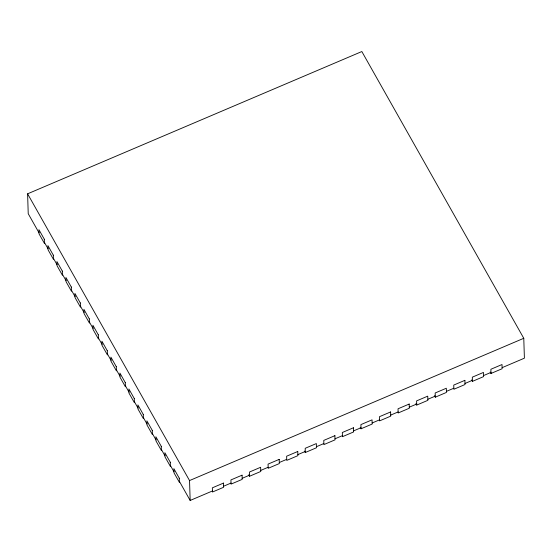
<?xml version="1.0" encoding="UTF-8"?>
<svg xmlns="http://www.w3.org/2000/svg" width="552" height="552" viewBox="0 0 552 552"><rect width="100%" height="100%" fill="white"/><g stroke="black" fill="none" stroke-linecap="round" stroke-linejoin="round"><path stroke-width="0.83" d="M39.019 232.827L28.228 213.707L27.6 193.821L361.836 51.543L523.772 338.293L524.4 358.179L502.12 367.666M212.451 490.969L190.164 500.457L189.543 480.564L523.772 338.293M223.588 486.229L231.019 483.069M242.155 478.322L249.587 475.162M260.73 470.421L268.155 467.261M279.298 462.514L286.723 459.354M297.866 454.613L305.29 451.453M316.434 446.706L323.858 443.546M335.002 438.805L342.426 435.645M353.57 430.898L360.994 427.738M372.138 422.998L379.569 419.837M390.706 415.09L398.137 411.93M409.273 407.19L416.705 404.023M427.841 399.282L435.273 396.122M446.409 391.382L453.841 388.215M464.984 383.474L472.408 380.314M483.552 375.574L490.976 372.407M249.621 476.21L260.758 471.47L260.627 467.282L249.49 472.022L249.621 476.21L248.8 474.761M305.325 452.495L316.468 447.755L316.337 443.566L305.194 448.307L305.325 452.495L304.504 451.046M361.029 428.787L372.172 424.039L372.041 419.858L360.898 424.598L361.029 428.787L360.214 427.338M416.732 405.071L427.876 400.331L427.745 396.143L416.601 400.883L416.732 405.071L415.918 403.622M435.307 397.171L446.444 392.424L446.313 388.242L435.169 392.983L435.307 397.171L434.486 395.722M472.443 381.363L483.58 376.616L483.448 372.427L472.312 377.175L472.443 381.363L471.622 379.914M491.011 373.456L502.147 368.715L502.016 364.527L490.88 369.267L491.011 373.456L490.19 372.007M27.6 193.821L189.543 480.564M44.422 242.383L48.017 248.752M53.413 258.315L57.015 264.684M62.41 274.24L66.012 280.616M71.408 290.173L75.01 296.548M80.406 306.105L84.007 312.473M89.403 322.037L93.005 328.405M98.401 337.962L101.996 344.338M107.398 353.894L110.993 360.27M116.396 369.826L119.991 376.195M125.394 385.758L128.989 392.127M134.384 401.683L137.986 408.059M143.382 417.616L146.984 423.991M152.38 433.548L155.981 439.916M161.377 449.48L164.979 455.848M170.375 465.412L173.97 471.781M179.372 481.337L190.164 500.457M223.491 483.09L212.347 487.83L212.485 492.018L223.622 487.278L223.491 483.09M242.059 475.182L230.922 479.929L231.053 484.111L242.19 479.371L242.059 475.182M279.195 459.374L268.058 464.115L268.189 468.303L279.326 463.563L279.195 459.374M297.763 451.474L286.626 456.214L286.757 460.402L297.901 455.655L297.763 451.474M334.905 435.666L323.762 440.406L323.893 444.595L335.036 439.847L334.905 435.666M353.473 427.759L342.33 432.499L342.461 436.687L353.604 431.947L353.473 427.759M390.609 411.951L379.466 416.691L379.597 420.879L390.74 416.139L390.609 411.951M409.177 404.05L398.033 408.791L398.164 412.979L409.308 408.232L409.177 404.05M464.881 380.335L453.744 385.075L453.875 389.263L465.012 384.523L464.881 380.335M44.319 239.244L38.923 229.68L39.054 233.869L44.45 243.432L44.319 239.244M53.316 255.169L47.92 245.612L48.052 249.801L53.447 259.357L53.316 255.169M62.314 271.101L56.918 261.544L57.049 265.733L62.445 275.289L62.314 271.101M71.311 287.033L65.916 277.477L66.047 281.665L71.443 291.221L71.311 287.033M80.309 302.965L74.906 293.409L75.044 297.59L80.44 307.153L80.309 302.965M89.307 318.897L83.904 309.334L84.035 313.522L89.438 323.079L89.307 318.897M98.304 334.822L92.902 325.266L93.033 329.454L98.435 339.011L98.304 334.822M107.295 350.755L101.899 341.198L102.03 345.386L107.433 354.943L107.295 350.755M116.293 366.687L110.897 357.13L111.028 361.312L116.424 370.875L116.293 366.687M125.29 382.619L119.894 373.055L120.025 377.244L125.421 386.8L125.29 382.619M134.288 398.544L128.892 388.987L129.023 393.176L134.419 402.732L134.288 398.544M143.285 414.476L137.89 404.92L138.021 409.108L143.416 418.664L143.285 414.476M152.283 430.408L146.887 420.852L147.018 425.033L152.414 434.596L152.283 430.408M161.281 446.34L155.878 436.777L156.009 440.965L161.412 450.522L161.281 446.34M170.278 462.265L164.875 452.709L165.007 456.897L170.409 466.454L170.278 462.265M179.269 478.198L173.873 468.641L174.004 472.829L179.407 482.386L179.269 478.198"/></g></svg>
